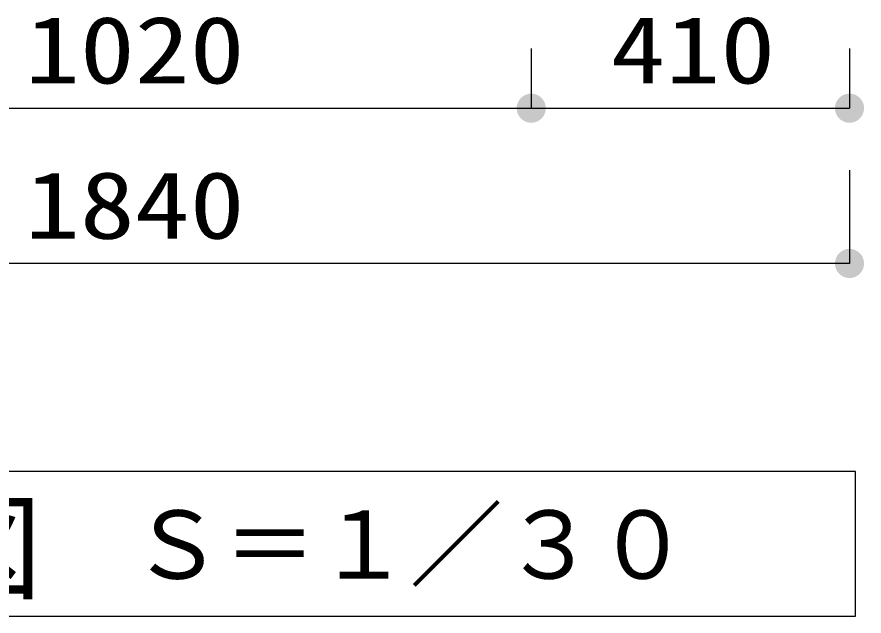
# Model space of a CAD drawing. Units: millimetres, scale not verified. Extents: x -23960 to 8910, y -6308 to 6308.
# Drawn here: x 1377 to 2468, y -4873 to -4102 of the extents above; entities that cross this region are included whole.
import ezdxf
from ezdxf.enums import TextEntityAlignment as Align

# ---------------------------------------------------------------- set-up
doc = ezdxf.new("R2010")
doc.units = ezdxf.units.MM
doc.header["$LTSCALE"] = 30
doc.layers.add('0-3_00クル-フ-6寸法', color=132, linetype='Continuous', lineweight=25)
doc.layers.add('0-4_機器', color=2, linetype='Continuous', lineweight=25)
doc.styles.add('ＭＳ ゴシック', font='')
doc.styles.get('ＭＳ ゴシック').set_extended_font_data('MS Gothic')

msp = doc.modelspace()

# ---------------------------------------------------------------- linework, layer by layer
at = {"layer": '0-3_00クル-フ-6寸法', "color": 4}
for p, q in [((2039.58, -4142.25), (2039.58, -4219.26)), ((2039.58, -4142.25), (2039.58, -4219.26)), ((2449.58, -4142.25), (2449.58, -4219.26)), ((1019.58, -4219.26), (2039.58, -4219.26)), ((2039.58, -4219.26), (2449.58, -4219.26)), ((2449.58, -4299.26), (2449.58, -4419.26)), ((2449.58, -4419.26), (609.58, -4419.26))]:
    msp.add_line(p, q, dxfattribs=at)
at = {"layer": '0-3_00クル-フ-6寸法'}
for points in [[(2039.58, -4219.26), (2031.59, -4202.3), (2033.78, -4201.43)], [(2039.58, -4219.26), (2031.59, -4202.3), (2033.78, -4201.43)], [(2039.58, -4219.26), (2033.78, -4201.43), (2036.06, -4200.85)], [(2039.58, -4219.26), (2033.78, -4201.43), (2036.06, -4200.85)], [(2039.58, -4219.26), (2036.06, -4200.85), (2038.4, -4200.55)], [(2039.58, -4219.26), (2036.06, -4200.85), (2038.4, -4200.55)], [(2039.58, -4219.26), (2038.4, -4200.55), (2040.75, -4200.55)], [(2039.58, -4219.26), (2038.4, -4200.55), (2040.75, -4200.55)], [(2039.58, -4219.26), (2040.75, -4200.55), (2043.09, -4200.85)], [(2039.58, -4219.26), (2040.75, -4200.55), (2043.09, -4200.85)], [(2039.58, -4219.26), (2043.09, -4200.85), (2045.37, -4201.43)], [(2039.58, -4219.26), (2043.09, -4200.85), (2045.37, -4201.43)], [(2039.58, -4219.26), (2045.37, -4201.43), (2047.56, -4202.3)], [(2039.58, -4219.26), (2045.37, -4201.43), (2047.56, -4202.3)], [(2449.58, -4219.26), (2441.59, -4202.3), (2443.78, -4201.43)], [(2449.58, -4219.26), (2443.78, -4201.43), (2446.06, -4200.85)], [(2449.58, -4219.26), (2446.06, -4200.85), (2448.4, -4200.55)], [(2449.58, -4219.26), (2448.4, -4200.55), (2450.75, -4200.55)], [(2449.58, -4219.26), (2450.75, -4200.55), (2453.09, -4200.85)], [(2449.58, -4219.26), (2453.09, -4200.85), (2455.37, -4201.43)], [(2449.58, -4219.26), (2455.37, -4201.43), (2457.56, -4202.3)], [(2039.58, -4219.26), (2021.41, -4214.6), (2022.14, -4212.36)], [(2039.58, -4219.26), (2021.41, -4214.6), (2022.14, -4212.36)], [(2039.58, -4219.26), (2022.14, -4212.36), (2023.14, -4210.23)], [(2039.58, -4219.26), (2022.14, -4212.36), (2023.14, -4210.23)], [(2039.58, -4219.26), (2023.14, -4210.23), (2024.41, -4208.24)], [(2039.58, -4219.26), (2023.14, -4210.23), (2024.41, -4208.24)], [(2039.58, -4219.26), (2024.41, -4208.24), (2025.91, -4206.43)], [(2039.58, -4219.26), (2024.41, -4208.24), (2025.91, -4206.43)], [(2039.58, -4219.26), (2025.91, -4206.43), (2027.62, -4204.82)], [(2039.58, -4219.26), (2025.91, -4206.43), (2027.62, -4204.82)], [(2039.58, -4219.26), (2027.62, -4204.82), (2029.53, -4203.43)], [(2039.58, -4219.26), (2027.62, -4204.82), (2029.53, -4203.43)], [(2039.58, -4219.26), (2029.53, -4203.43), (2031.59, -4202.3)], [(2039.58, -4219.26), (2029.53, -4203.43), (2031.59, -4202.3)], [(2039.58, -4219.26), (2047.56, -4202.3), (2049.62, -4203.43)], [(2039.58, -4219.26), (2047.56, -4202.3), (2049.62, -4203.43)], [(2039.58, -4219.26), (2049.62, -4203.43), (2051.53, -4204.82)], [(2039.58, -4219.26), (2049.62, -4203.43), (2051.53, -4204.82)], [(2039.58, -4219.26), (2051.53, -4204.82), (2053.24, -4206.43)], [(2039.58, -4219.26), (2051.53, -4204.82), (2053.24, -4206.43)], [(2039.58, -4219.26), (2053.24, -4206.43), (2054.74, -4208.24)], [(2039.58, -4219.26), (2053.24, -4206.43), (2054.74, -4208.24)], [(2039.58, -4219.26), (2054.74, -4208.24), (2056.01, -4210.23)], [(2039.58, -4219.26), (2054.74, -4208.24), (2056.01, -4210.23)], [(2039.58, -4219.26), (2056.01, -4210.23), (2057.01, -4212.36)], [(2039.58, -4219.26), (2056.01, -4210.23), (2057.01, -4212.36)], [(2039.58, -4219.26), (2057.01, -4212.36), (2057.74, -4214.6)], [(2039.58, -4219.26), (2057.01, -4212.36), (2057.74, -4214.6)], [(2449.58, -4219.26), (2431.42, -4214.6), (2432.14, -4212.36)], [(2449.58, -4219.26), (2432.14, -4212.36), (2433.15, -4210.23)], [(2449.58, -4219.26), (2433.15, -4210.23), (2434.41, -4208.24)], [(2449.58, -4219.26), (2434.41, -4208.24), (2435.91, -4206.43)], [(2449.58, -4219.26), (2435.91, -4206.43), (2437.63, -4204.82)], [(2449.58, -4219.26), (2437.63, -4204.82), (2439.53, -4203.43)], [(2449.58, -4219.26), (2439.53, -4203.43), (2441.59, -4202.3)], [(2449.58, -4219.26), (2457.56, -4202.3), (2459.62, -4203.43)], [(2449.58, -4219.26), (2459.62, -4203.43), (2461.53, -4204.82)], [(2449.58, -4219.26), (2461.53, -4204.82), (2463.25, -4206.43)], [(2449.58, -4219.26), (2463.25, -4206.43), (2464.75, -4208.24)], [(2449.58, -4219.26), (2464.75, -4208.24), (2466.01, -4210.23)], [(2449.58, -4219.26), (2466.01, -4210.23), (2467.01, -4212.36)], [(2449.58, -4219.26), (2467.01, -4212.36), (2467.74, -4214.6)], [(2039.58, -4219.26), (2020.83, -4219.26), (2020.97, -4216.91)], [(2039.58, -4219.26), (2020.83, -4219.26), (2020.97, -4216.91)], [(2039.58, -4219.26), (2020.97, -4221.61), (2020.83, -4219.26)], [(2039.58, -4219.26), (2020.97, -4221.61), (2020.83, -4219.26)], [(2039.58, -4219.26), (2020.97, -4216.91), (2021.41, -4214.6)], [(2039.58, -4219.26), (2020.97, -4216.91), (2021.41, -4214.6)], [(2039.58, -4219.26), (2021.41, -4223.93), (2020.97, -4221.61)], [(2039.58, -4219.26), (2021.41, -4223.93), (2020.97, -4221.61)], [(2039.58, -4219.26), (2022.14, -4226.17), (2021.41, -4223.93)], [(2039.58, -4219.26), (2022.14, -4226.17), (2021.41, -4223.93)], [(2039.58, -4219.26), (2023.14, -4228.3), (2022.14, -4226.17)], [(2039.58, -4219.26), (2023.14, -4228.3), (2022.14, -4226.17)], [(2039.58, -4219.26), (2024.41, -4230.29), (2023.14, -4228.3)], [(2039.58, -4219.26), (2024.41, -4230.29), (2023.14, -4228.3)], [(2039.58, -4219.26), (2025.91, -4232.1), (2024.41, -4230.29)], [(2039.58, -4219.26), (2025.91, -4232.1), (2024.41, -4230.29)], [(2039.58, -4219.26), (2027.62, -4233.71), (2025.91, -4232.1)], [(2039.58, -4219.26), (2027.62, -4233.71), (2025.91, -4232.1)], [(2039.58, -4219.26), (2029.53, -4235.1), (2027.62, -4233.71)], [(2039.58, -4219.26), (2029.53, -4235.1), (2027.62, -4233.71)], [(2039.58, -4219.26), (2031.59, -4236.23), (2029.53, -4235.1)], [(2039.58, -4219.26), (2031.59, -4236.23), (2029.53, -4235.1)], [(2039.58, -4219.26), (2033.78, -4237.1), (2031.59, -4236.23)], [(2039.58, -4219.26), (2033.78, -4237.1), (2031.59, -4236.23)], [(2039.58, -4219.26), (2036.06, -4237.68), (2033.78, -4237.1)], [(2039.58, -4219.26), (2036.06, -4237.68), (2033.78, -4237.1)], [(2039.58, -4219.26), (2038.4, -4237.98), (2036.06, -4237.68)], [(2039.58, -4219.26), (2038.4, -4237.98), (2036.06, -4237.68)], [(2039.58, -4219.26), (2040.75, -4237.98), (2038.4, -4237.98)], [(2039.58, -4219.26), (2040.75, -4237.98), (2038.4, -4237.98)], [(2039.58, -4219.26), (2057.74, -4214.6), (2058.18, -4216.91)], [(2039.58, -4219.26), (2057.74, -4214.6), (2058.18, -4216.91)], [(2039.58, -4219.26), (2058.18, -4216.91), (2058.33, -4219.26)], [(2039.58, -4219.26), (2058.18, -4216.91), (2058.33, -4219.26)], [(2039.58, -4219.26), (2043.09, -4237.68), (2040.75, -4237.98)], [(2039.58, -4219.26), (2045.37, -4237.1), (2043.09, -4237.68)], [(2039.58, -4219.26), (2047.56, -4236.23), (2045.37, -4237.1)], [(2039.58, -4219.26), (2049.62, -4235.1), (2047.56, -4236.23)], [(2039.58, -4219.26), (2051.53, -4233.71), (2049.62, -4235.1)], [(2039.58, -4219.26), (2053.24, -4232.1), (2051.53, -4233.71)], [(2039.58, -4219.26), (2054.74, -4230.29), (2053.24, -4232.1)], [(2039.58, -4219.26), (2056.01, -4228.3), (2054.74, -4230.29)], [(2039.58, -4219.26), (2057.01, -4226.17), (2056.01, -4228.3)], [(2039.58, -4219.26), (2057.74, -4223.93), (2057.01, -4226.17)], [(2039.58, -4219.26), (2058.18, -4221.61), (2057.74, -4223.93)], [(2039.58, -4219.26), (2058.33, -4219.26), (2058.18, -4221.61)], [(2039.58, -4219.26), (2043.09, -4237.68), (2040.75, -4237.98)], [(2039.58, -4219.26), (2045.37, -4237.1), (2043.09, -4237.68)], [(2039.58, -4219.26), (2047.56, -4236.23), (2045.37, -4237.1)], [(2039.58, -4219.26), (2049.62, -4235.1), (2047.56, -4236.23)], [(2039.58, -4219.26), (2051.53, -4233.71), (2049.62, -4235.1)], [(2039.58, -4219.26), (2053.24, -4232.1), (2051.53, -4233.71)], [(2039.58, -4219.26), (2054.74, -4230.29), (2053.24, -4232.1)], [(2039.58, -4219.26), (2056.01, -4228.3), (2054.74, -4230.29)], [(2039.58, -4219.26), (2057.01, -4226.17), (2056.01, -4228.3)], [(2039.58, -4219.26), (2057.74, -4223.93), (2057.01, -4226.17)], [(2039.58, -4219.26), (2058.18, -4221.61), (2057.74, -4223.93)], [(2039.58, -4219.26), (2058.33, -4219.26), (2058.18, -4221.61)], [(2449.58, -4219.26), (2430.83, -4219.26), (2430.97, -4216.91)], [(2449.58, -4219.26), (2430.97, -4221.61), (2430.83, -4219.26)], [(2449.58, -4219.26), (2430.97, -4216.91), (2431.42, -4214.6)], [(2449.58, -4219.26), (2431.42, -4223.93), (2430.97, -4221.61)], [(2449.58, -4219.26), (2432.14, -4226.17), (2431.42, -4223.93)], [(2449.58, -4219.26), (2433.15, -4228.3), (2432.14, -4226.17)], [(2449.58, -4219.26), (2434.41, -4230.29), (2433.15, -4228.3)], [(2449.58, -4219.26), (2435.91, -4232.1), (2434.41, -4230.29)], [(2449.58, -4219.26), (2437.63, -4233.71), (2435.91, -4232.1)], [(2449.58, -4219.26), (2439.53, -4235.1), (2437.63, -4233.71)], [(2449.58, -4219.26), (2441.59, -4236.23), (2439.53, -4235.1)], [(2449.58, -4219.26), (2443.78, -4237.1), (2441.59, -4236.23)], [(2449.58, -4219.26), (2446.06, -4237.68), (2443.78, -4237.1)], [(2449.58, -4219.26), (2448.4, -4237.98), (2446.06, -4237.68)], [(2449.58, -4219.26), (2450.75, -4237.98), (2448.4, -4237.98)], [(2449.58, -4219.26), (2467.74, -4214.6), (2468.18, -4216.91)], [(2449.58, -4219.26), (2468.18, -4216.91), (2468.33, -4219.26)], [(2449.58, -4219.26), (2453.09, -4237.68), (2450.75, -4237.98)], [(2449.58, -4219.26), (2455.37, -4237.1), (2453.09, -4237.68)], [(2449.58, -4219.26), (2457.56, -4236.23), (2455.37, -4237.1)], [(2449.58, -4219.26), (2459.62, -4235.1), (2457.56, -4236.23)], [(2449.58, -4219.26), (2461.53, -4233.71), (2459.62, -4235.1)], [(2449.58, -4219.26), (2463.25, -4232.1), (2461.53, -4233.71)], [(2449.58, -4219.26), (2464.75, -4230.29), (2463.25, -4232.1)], [(2449.58, -4219.26), (2466.01, -4228.3), (2464.75, -4230.29)], [(2449.58, -4219.26), (2467.01, -4226.17), (2466.01, -4228.3)], [(2449.58, -4219.26), (2467.74, -4223.93), (2467.01, -4226.17)], [(2449.58, -4219.26), (2468.18, -4221.61), (2467.74, -4223.93)], [(2449.58, -4219.26), (2468.33, -4219.26), (2468.18, -4221.61)], [(2449.58, -4419.26), (2433.15, -4410.23), (2434.41, -4408.24)], [(2449.58, -4419.26), (2434.41, -4408.24), (2435.91, -4406.43)], [(2449.58, -4419.26), (2435.91, -4406.43), (2437.63, -4404.82)], [(2449.58, -4419.26), (2437.63, -4404.82), (2439.53, -4403.43)], [(2449.58, -4419.26), (2439.53, -4403.43), (2441.59, -4402.3)], [(2449.58, -4419.26), (2441.59, -4402.3), (2443.78, -4401.43)], [(2449.58, -4419.26), (2443.78, -4401.43), (2446.06, -4400.85)], [(2449.58, -4419.26), (2446.06, -4400.85), (2448.4, -4400.55)], [(2449.58, -4419.26), (2448.4, -4400.55), (2450.75, -4400.55)], [(2449.58, -4419.26), (2450.75, -4400.55), (2453.09, -4400.85)], [(2449.58, -4419.26), (2453.09, -4400.85), (2455.37, -4401.43)], [(2449.58, -4419.26), (2455.37, -4401.43), (2457.56, -4402.3)], [(2449.58, -4419.26), (2457.56, -4402.3), (2459.62, -4403.43)], [(2449.58, -4419.26), (2459.62, -4403.43), (2461.53, -4404.82)], [(2449.58, -4419.26), (2461.53, -4404.82), (2463.25, -4406.43)], [(2449.58, -4419.26), (2463.25, -4406.43), (2464.75, -4408.24)], [(2449.58, -4419.26), (2464.75, -4408.24), (2466.01, -4410.23)], [(2449.58, -4419.26), (2430.83, -4419.26), (2430.97, -4416.91)], [(2449.58, -4419.26), (2430.97, -4421.61), (2430.83, -4419.26)], [(2449.58, -4419.26), (2430.97, -4416.91), (2431.42, -4414.6)], [(2449.58, -4419.26), (2431.42, -4423.93), (2430.97, -4421.61)], [(2449.58, -4419.26), (2431.42, -4414.6), (2432.14, -4412.36)], [(2449.58, -4419.26), (2432.14, -4426.17), (2431.42, -4423.93)], [(2449.58, -4419.26), (2432.14, -4412.36), (2433.15, -4410.23)], [(2449.58, -4419.26), (2433.15, -4428.3), (2432.14, -4426.17)], [(2449.58, -4419.26), (2434.41, -4430.29), (2433.15, -4428.3)], [(2449.58, -4419.26), (2435.91, -4432.1), (2434.41, -4430.29)], [(2449.58, -4419.26), (2437.63, -4433.71), (2435.91, -4432.1)], [(2449.58, -4419.26), (2439.53, -4435.1), (2437.63, -4433.71)], [(2449.58, -4419.26), (2441.59, -4436.23), (2439.53, -4435.1)], [(2449.58, -4419.26), (2443.78, -4437.1), (2441.59, -4436.23)], [(2449.58, -4419.26), (2446.06, -4437.68), (2443.78, -4437.1)], [(2449.58, -4419.26), (2448.4, -4437.98), (2446.06, -4437.68)], [(2449.58, -4419.26), (2450.75, -4437.98), (2448.4, -4437.98)], [(2449.58, -4419.26), (2466.01, -4410.23), (2467.01, -4412.36)], [(2449.58, -4419.26), (2467.01, -4412.36), (2467.74, -4414.6)], [(2449.58, -4419.26), (2467.74, -4414.6), (2468.18, -4416.91)], [(2449.58, -4419.26), (2468.18, -4416.91), (2468.33, -4419.26)], [(2449.58, -4419.26), (2453.09, -4437.68), (2450.75, -4437.98)], [(2449.58, -4419.26), (2455.37, -4437.1), (2453.09, -4437.68)], [(2449.58, -4419.26), (2457.56, -4436.23), (2455.37, -4437.1)], [(2449.58, -4419.26), (2459.62, -4435.1), (2457.56, -4436.23)], [(2449.58, -4419.26), (2461.53, -4433.71), (2459.62, -4435.1)], [(2449.58, -4419.26), (2463.25, -4432.1), (2461.53, -4433.71)], [(2449.58, -4419.26), (2464.75, -4430.29), (2463.25, -4432.1)], [(2449.58, -4419.26), (2466.01, -4428.3), (2464.75, -4430.29)], [(2449.58, -4419.26), (2467.01, -4426.17), (2466.01, -4428.3)], [(2449.58, -4419.26), (2467.74, -4423.93), (2467.01, -4426.17)], [(2449.58, -4419.26), (2468.18, -4421.61), (2467.74, -4423.93)], [(2449.58, -4419.26), (2468.33, -4419.26), (2468.18, -4421.61)]]:
    msp.add_solid(points, dxfattribs=at)
at = {"layer": '0-4_機器', "color": 3}
msp.add_lwpolyline([(2457.5, -4873.48), (2457.5, -4687.18), (428.17, -4687.18), (428.17, -4873.48)], close=True, dxfattribs=at)

# ---------------------------------------------------------------- texts
at = {"layer": '0-3_00クル-フ-6寸法', "color": 3, "style": 'ＭＳ ゴシック', "width": 1.2}
for s, p in [('1020', (1387.29, -4213.42)), ('410', (2141.72, -4213.42)), ('1840', (1387.29, -4413.42))]:
    msp.add_text(s, height=86.66, dxfattribs=at).set_placement(p, align=Align.BOTTOM_LEFT)
at = {"layer": '0-4_機器', "color": 4, "style": 'ＭＳ ゴシック'}
for s, height, p in [('Ｂ－Ｂ断面図', 110, (509.42, -4873.45)), ('Ｓ＝１／３０', 87.98, (1522.97, -4851.78))]:
    msp.add_text(s, height=height, dxfattribs=at).set_placement(p, align=Align.BOTTOM_LEFT)

doc.saveas('drawing.dxf')
